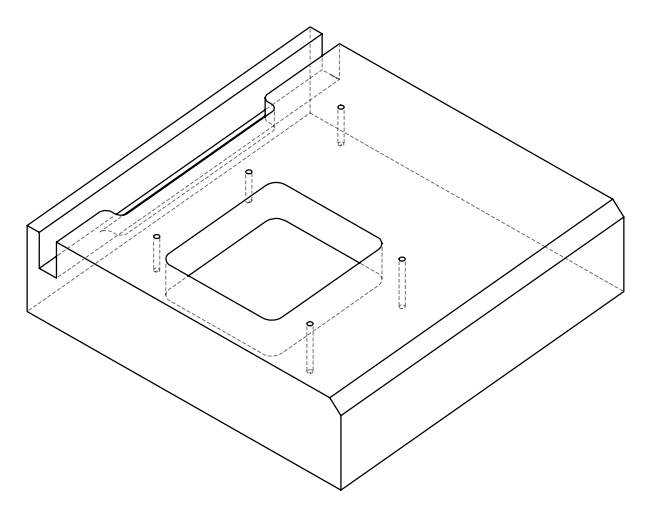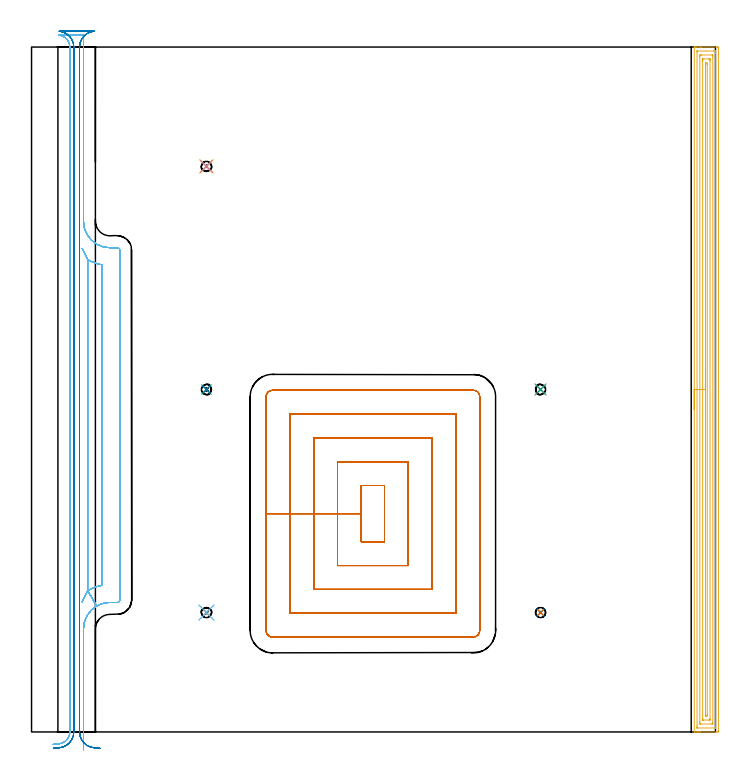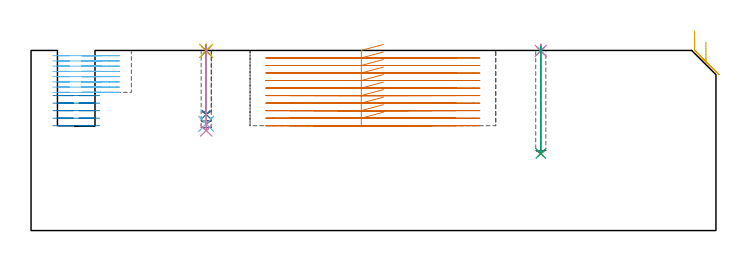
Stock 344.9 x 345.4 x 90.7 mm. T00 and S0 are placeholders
(PLAN: 14 operations, 4 tool changes, 70.5 min)
(1 SPOT_DRILL | STEP1POCKET | NXT0321_9005460120000 | 0.03 min | 1 mm3)
(2 SPOT_DRILL_1 | STEP1POCKET_1 | NXT0321_9005460120000 | 0.03 min | 0 mm3)
(3 SPOT_DRILL_2 | STEP1POCKET_2 | NXT0321_9005460120000 | 0.03 min | 1 mm3)
(4 SPOT_DRILL_3 | STEP1POCKET_3 | NXT0321_9005460120000 | 0.03 min | 0 mm3)
(5 SPOT_DRILL_4 | STEP1POCKET_4 | NXT0321_9005460120000 | 0.03 min | 0 mm3)
(6 DRILL_BLIND_HOLE_INTO_CENTER | STEP1POCKET | UGT0301_446 | 0.16 min | 725 mm3)
(7 DRILL_BLIND_HOLE_INTO_CENTER_1 | STEP1POCKET_1 | UGT0301_446 | 0.22 min | 1026 mm3)
(8 DRILL_BLIND_HOLE_INTO_CENTER_2 | STEP1POCKET_2 | UGT0301_446 | 0.14 min | 630 mm3)
(9 DRILL_BLIND_HOLE_INTO_CENTER_3 | STEP1POCKET_3 | UGT0301_446 | 0.22 min | 1028 mm3)
(10 DRILL_BLIND_HOLE_INTO_CENTER_4 | STEP1POCKET_4 | UGT0301_446 | 0.17 min | 793 mm3)
(11 AREA_MILL | FG_CHAMFER_SURFACE | UGT0205_001 | 14.02 min | 25708 mm3)
(12 MILL_OPEN_POCKET | POCKET_OPEN | NXT0201_011 | Follow Part, ap 3, ae 75% | 18.51 min | 211505 mm3)
(13 MILL_RECTANGULAR_POCKET | POCKET_RECTANGULAR_STRAIGHT | NXT0201_012 | Follow Part, ap 4, ae 75% | 29.2 min | 654199 mm3)
(14 MILL_RECTANGULAR_SLOT | SLOT_RECTANGULAR | NXT0201_012 | Follow Part, ap 4, ae 75% | 7.7 min | 109704 mm3)
(TOOL NXT0321_9005460120000 | NC Spot Drill, 142deg, 12mm, Carbide, Uncoated | D12 PA142 FL30 Z2)
(TOOL UGT0301_446 | Carbide Drill 5.1 mm | D5.1 PA118 FL52 Z2)
(TOOL UGT0205_001 | Chamfer Mill 20 x 3 x 45 deg. | D20 FL50 Z2)
(TOOL NXT0201_011 | ENDMILL 12mm [2P460-1200-NA 1630] | D12 FL38 Z6)
(TOOL NXT0201_012 | ENDMILL 16mm [2P460-1600-NA 1630] | D16 FL38 Z6)
(OP 1 SPOT_DRILL)
G17 G21 G94 G90
T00 M6
G54
G17 G0 G90 X88.2 Y60.2 S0 M3
G43 Z100.7 H0
G94 G81 G98 Z90.48 F250. R93.7
G80
M5
M2
(OP 2 SPOT_DRILL_1)
G17 G21 G94 G90
T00 M6
G54
G17 G0 G90 X256.7 Y60.2 S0 M3
G43 Z100.7 H0
G94 G81 G98 Z90.48 F250. R93.7
G80
M5
M2
(OP 3 SPOT_DRILL_2)
G17 G21 G94 G90
T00 M6
G54
G17 G0 G90 X88.2 Y172.7 S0 M3
G43 Z100.7 H0
G94 G81 G98 Z90.48 F250. R93.7
G80
M5
M2
(OP 4 SPOT_DRILL_3)
G17 G21 G94 G90
T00 M6
G54
G17 G0 G90 X256.7 Y172.7 S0 M3
G43 Z100.7 H0
G94 G81 G98 Z90.48 F250. R93.7
G80
M5
M2
(OP 5 SPOT_DRILL_4)
G17 G21 G94 G90
T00 M6
G54
G17 G0 G90 X88.2 Y285.2 S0 M3
G43 Z100.7 H0
G94 G81 G98 Z90.48 F250. R93.7
G80
M5
M2
(OP 6 DRILL_BLIND_HOLE_INTO_CENTER)
G17 G21 G94 G90
T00 M6
G54
G17 G0 G90 X88.2 Y60.2 S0 M3
G43 Z100.7 H0
G94 G81 G98 Z53.7 F250. R92.7
G80
M5
M2
(OP 7 DRILL_BLIND_HOLE_INTO_CENTER_1)
G17 G21 G94 G90
T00 M6
G54
G17 G0 G90 X256.7 Y60.2 S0 M3
G43 Z100.7 H0
G94 G81 G98 Z38.8 F250. R92.7
G80
M5
M2
(OP 8 DRILL_BLIND_HOLE_INTO_CENTER_2)
G17 G21 G94 G90
T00 M6
G54
G17 G0 G90 X88.2 Y172.7 S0 M3
G43 Z100.7 H0
G94 G81 G98 Z58.5 F250. R92.7
G80
M5
M2
(OP 9 DRILL_BLIND_HOLE_INTO_CENTER_3)
G17 G21 G94 G90
T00 M6
G54
G17 G0 G90 X256.7 Y172.7 S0 M3
G43 Z100.7 H0
G94 G81 G98 Z38.8 F250. R92.7
G80
M5
M2
(OP 10 DRILL_BLIND_HOLE_INTO_CENTER_4)
G17 G21 G94 G90
T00 M6
G54
G17 G0 G90 X88.2 Y285.2 S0 M3
G43 Z100.7 H0
G94 G81 G98 Z50.4 F250. R92.7
G80
M5
M2
(OP 11 AREA_MILL)
G17 G21 G94 G90
T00 M6
G54
G17 G0 G90 X334.2 Y162.7 S1061 M3
G43 Z100.7 H0
G94 G1 Y162.738 Z99.828 F250.
Y162.852 Z98.963
Y163.041 Z98.112
Y163.303 Z97.28
Y163.637 Z96.474
Y164.04 Z95.7
Y164.508 Z94.964
Y165.04 Z94.272
Y165.629 Z93.629
Y166.272 Z93.039
Y166.964 Z92.508
Y167.7 Z92.04
Y168.474 Z91.637
Y169.28 Z91.303
Y170.112 Z91.041
Y170.963 Z90.852
Y171.828 Z90.738
Y172.7 Z90.7
Y345.221
X334.202 Y345.39 Z90.688
X334.356 Y345.398 Z90.536
X334.517 Y345.4 Z90.383
X334.772 Z90.128
X335.474 Z89.421
X336.702 Z88.195
X337.229 Z87.666
X337.843 Z87.052
X345.74 Z79.157
X346.004 Y345.397 Z78.894
X346.392 Y345.39 Z78.505
X346.397 Y345.175 Z78.502
X346.399 Y344.774 Z78.501
X346.4 Y344.371 Z78.5
X346.399 Y0.626 Z78.501
X346.397 Y0.225 Z78.502
X346.392 Y0.01 Z78.505
X346.004 Y0.005 Z78.894
X345.39 Y0. Z79.508
X337.229 Z87.666
X336.702 Z88.195
X336.351 Z88.545
X335.824 Z89.072
X335.474 Z89.421
X334.517 Z90.383
X334.356 Y0.002 Z90.536
X334.202 Y0.01 Z90.688
X334.2 Y0.179 Z90.7
Y172.7
X335.614 Z89.286
X335.615 Y342.987 Z89.285
X335.619 Y343.361 Z89.281
X335.621 Y343.379 Z89.279
X335.632 Y343.39 Z89.268
X335.702 Y343.395 Z89.198
X335.81 Y343.399 Z89.09
X340.097 Y343.4 Z84.803
X343.843 Z81.057
X344.721 Z80.179
X344.913 Y343.398 Z79.987
X344.947 Y343.395 Z79.953
X344.978 Y343.39 Z79.922
X344.98 Y343.346 Z79.92
X344.985 Y343.131 Z79.915
Y342.987
X344.986 Y342.236 Z79.914
X344.985 Y2.413 Z79.915
X344.981 Y2.039 Z79.919
X344.979 Y2.021 Z79.921
X344.968 Y2.01 Z79.932
X344.898 Y2.005 Z80.002
X344.79 Y2.001 Z80.11
X335.879 Y2. Z89.021
X335.687 Y2.002 Z89.213
X335.653 Y2.005 Z89.247
X335.622 Y2.01 Z89.278
X335.62 Y2.054 Z89.28
X335.615 Y2.269 Z89.285
Y2.413
X335.614 Y3.164 Z89.286
Y172.7
X337.028 Z87.872
X337.029 Y340.508 Z87.871
X337.035 Y341.199 Z87.865
X337.038 Y341.393 Z87.862
X337.229 Y341.396 Z87.671
X337.909 Y341.4 Z86.991
X343.174 Y341.399 Z81.726
X343.371 Y341.396 Z81.529
X343.562 Y341.39 Z81.338
X343.567 Y341.199 Z81.333
X343.57 Y340.996 Z81.33
X343.572 Y340.305 Z81.328
X343.571 Y4.891 Z81.329
X343.565 Y4.201 Z81.335
X343.562 Y4.007 Z81.338
X343.371 Y4.004 Z81.529
X342.691 Y4. Z82.209
X337.426 Y4.001 Z87.474
X337.229 Y4.004 Z87.671
X337.038 Y4.01 Z87.862
X337.033 Y4.201 Z87.867
X337.03 Y4.404 Z87.87
X337.029 Y5.095 Z87.871
X337.028 Y172.7 Z87.872
X338.443 Z86.457
Y338.517
X338.444 Y339.067 Z86.456
X338.446 Y339.252 Z86.454
X338.45 Y339.389 Z86.45
X338.551 Y339.392 Z86.349
X338.995 Y339.4 Z85.905
X341.627 Z83.273
X342.048 Y339.393 Z82.852
X342.148 Y339.39 Z82.752
X342.152 Y339.324 Z82.748
X342.155 Y339.254 Z82.745
X342.157 Y338.86 Z82.743
Y338.517
Y6.883
X342.156 Y6.333 Z82.744
X342.154 Y6.148 Z82.746
X342.15 Y6.011 Z82.75
X342.049 Y6.008 Z82.851
X341.605 Y6. Z83.295
X338.973 Z85.927
X338.552 Y6.007 Z86.348
X338.453 Y6.01 Z86.447
X338.448 Y6.076 Z86.452
X338.445 Y6.146 Z86.455
X338.443 Y6.54 Z86.457
Y172.7
X339.857 Z85.043
Y336.729
X339.861 Y337.39 Z85.039
X340.086 Y337.395 Z84.814
X340.739 Y337.39 Z84.161
X340.743 Y336.729 Z84.157
Y8.671
X340.739 Y8.01 Z84.161
X340.514 Y8.005 Z84.386
X339.861 Y8.01 Z85.039
X339.857 Y8.671 Z85.043
Y8.675
Y172.7
Y173.572 Z85.081
Y174.436 Z85.195
Y175.288 Z85.384
Y176.12 Z85.646
Y176.926 Z85.98
Y177.7 Z86.383
Y178.436 Z86.852
Y179.128 Z87.383
Y179.771 Z87.972
Y180.36 Z88.615
Y180.892 Z89.307
Y181.36 Z90.043
Y181.763 Z90.817
Y182.097 Z91.623
Y182.359 Z92.455
Y182.548 Z93.307
Y182.662 Z94.172
Y182.7 Z95.043
G0 Z100.7
M5
M2
(OP 12 MILL_OPEN_POCKET)
G17 G21 G94 G90
T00 M6
G54
G17 G0 G90 X26.2 Y-9. S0 M3
G43 Z100.7 H1
Z88.062
G94 G1 Y-6. F250.
Y52. F500.
G2 X32.82 Y63.501 R13.3
G1 X28.3 Y71.283
G2 X35.5 Y73.938 R22.3
G1 Y235.562
G2 X28.3 Y238.217 R22.3
G1 X25.518 Y243.864
X28.3 Y238.217
Y71.283
X25.518 Y65.636
X28.3 Y71.283
X32.82 Y63.501
G2 X39.5 Y65.3 R13.3
G1 X43.2
G3 X44.5 Y66.6 R1.3
G1 Y242.9
G3 X43.2 Y244.2 R1.3
G1 X39.5
G2 X26.2 Y257.5 R13.3
G1 Y351.4
X13.899
Y351.37
G2 X19.3 Y345.4 R6.
G1 Y0.
G2 X13.899 Y-5.97 R6.
G1 X10.914 Y-6.27 F250.
G0 X26.2 Y-9. Z85.425
G1 Y-6.
Y52. F500.
G2 X32.82 Y63.501 R13.3
G1 X28.3 Y71.283
G2 X35.5 Y73.938 R22.3
G1 Y235.562
G2 X28.3 Y238.217 R22.3
G1 X25.518 Y243.864
X28.3 Y238.217
Y71.283
X25.518 Y65.636
X28.3 Y71.283
X32.82 Y63.501
G2 X39.5 Y65.3 R13.3
G1 X43.2
G3 X44.5 Y66.6 R1.3
G1 Y242.9
G3 X43.2 Y244.2 R1.3
G1 X39.5
G2 X26.2 Y257.5 R13.3
G1 Y351.4
X13.899
Y351.37
G2 X19.3 Y345.4 R6.
G1 Y0.
G2 X13.899 Y-5.97 R6.
G1 X10.914 Y-6.27 F250.
G0 X26.2 Y-9. Z82.787
G1 Y-6.
Y52. F500.
G2 X32.82 Y63.501 R13.3
G1 X28.3 Y71.283
G2 X35.5 Y73.938 R22.3
G1 Y235.562
G2 X28.3 Y238.217 R22.3
G1 X25.518 Y243.864
X28.3 Y238.217
Y71.283
X25.518 Y65.636
X28.3 Y71.283
X32.82 Y63.501
G2 X39.5 Y65.3 R13.3
G1 X43.2
G3 X44.5 Y66.6 R1.3
G1 Y242.9
G3 X43.2 Y244.2 R1.3
G1 X39.5
G2 X26.2 Y257.5 R13.3
G1 Y351.4
X13.899
Y351.37
G2 X19.3 Y345.4 R6.
G1 Y0.
G2 X13.899 Y-5.97 R6.
G1 X10.914 Y-6.27 F250.
G0 X26.2 Y-9. Z80.15
G1 Y-6.
Y52. F500.
G2 X32.82 Y63.501 R13.3
G1 X28.3 Y71.283
G2 X35.5 Y73.938 R22.3
G1 Y235.562
G2 X28.3 Y238.217 R22.3
G1 X25.518 Y243.864
X28.3 Y238.217
Y71.283
X25.518 Y65.636
X28.3 Y71.283
X32.82 Y63.501
G2 X39.5 Y65.3 R13.3
G1 X43.2
G3 X44.5 Y66.6 R1.3
G1 Y242.9
G3 X43.2 Y244.2 R1.3
G1 X39.5
G2 X26.2 Y257.5 R13.3
G1 Y351.4
X13.899
Y351.37
G2 X19.3 Y345.4 R6.
G1 Y0.
G2 X13.899 Y-5.97 R6.
G1 X10.914 Y-6.27 F250.
G0 X26.2 Y-9. Z77.512
G1 Y-6.
Y52. F500.
G2 X32.82 Y63.501 R13.3
G1 X28.3 Y71.283
G2 X35.5 Y73.938 R22.3
G1 Y235.562
G2 X28.3 Y238.217 R22.3
G1 X25.518 Y243.864
X28.3 Y238.217
Y71.283
X25.518 Y65.636
X28.3 Y71.283
X32.82 Y63.501
G2 X39.5 Y65.3 R13.3
G1 X43.2
G3 X44.5 Y66.6 R1.3
G1 Y242.9
G3 X43.2 Y244.2 R1.3
G1 X39.5
G2 X26.2 Y257.5 R13.3
G1 Y351.4
X13.899
Y351.37
G2 X19.3 Y345.4 R6.
G1 Y0.
G2 X13.899 Y-5.97 R6.
G1 X10.914 Y-6.27 F250.
G0 X26.2 Y-9. Z74.875
G1 Y-6.
Y52. F500.
G2 X32.82 Y63.501 R13.3
G1 X28.3 Y71.283
G2 X35.5 Y73.938 R22.3
G1 Y235.562
G2 X28.3 Y238.217 R22.3
G1 X25.518 Y243.864
X28.3 Y238.217
Y71.283
X25.518 Y65.636
X28.3 Y71.283
X32.82 Y63.501
G2 X39.5 Y65.3 R13.3
G1 X43.2
G3 X44.5 Y66.6 R1.3
G1 Y242.9
G3 X43.2 Y244.2 R1.3
G1 X39.5
G2 X26.2 Y257.5 R13.3
G1 Y351.4
X13.899
Y351.37
G2 X19.3 Y345.4 R6.
G1 Y0.
G2 X13.899 Y-5.97 R6.
G1 X10.914 Y-6.27 F250.
G0 X26.2 Y-9. Z72.237
G1 Y-6.
Y52. F500.
G2 X32.82 Y63.501 R13.3
G1 X28.3 Y71.283
G2 X35.5 Y73.938 R22.3
G1 Y235.562
G2 X28.3 Y238.217 R22.3
G1 X25.518 Y243.864
X28.3 Y238.217
Y71.283
X25.518 Y65.636
X28.3 Y71.283
X32.82 Y63.501
G2 X39.5 Y65.3 R13.3
G1 X43.2
G3 X44.5 Y66.6 R1.3
G1 Y242.9
G3 X43.2 Y244.2 R1.3
G1 X39.5
G2 X26.2 Y257.5 R13.3
G1 Y351.4
X13.899
Y351.37
G2 X19.3 Y345.4 R6.
G1 Y0.
G2 X13.899 Y-5.97 R6.
G1 X10.914 Y-6.27 F250.
G0 X26.2 Y-9. Z69.6
G1 Y-6.
Y52. F500.
G2 X32.82 Y63.501 R13.3
G1 X28.3 Y71.283
G2 X35.5 Y73.938 R22.3
G1 Y235.562
G2 X28.3 Y238.217 R22.3
G1 X25.518 Y243.864
X28.3 Y238.217
Y71.283
X25.518 Y65.636
X28.3 Y71.283
X32.82 Y63.501
G2 X39.5 Y65.3 R13.3
G1 X43.2
G3 X44.5 Y66.6 R1.3
G1 Y242.9
G3 X43.2 Y244.2 R1.3
G1 X39.5
G2 X26.2 Y257.5 R13.3
G1 Y351.4
X13.899
Y351.37
G2 X19.3 Y345.4 R6.
G1 Y0.
G2 X13.899 Y-5.97 R6.
G1 X10.914 Y-6.27 F250.
G0 Z100.7
M5
M2
(OP 13 MILL_RECTANGULAR_POCKET)
G17 G21 G94 G90
T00 M6
G54
G17 G0 G90 X177.441 Y124.3 S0 M3
G43 Z100.7 H1
Z93.7
G94 G1 X166.3 Z90.715 F250.
Y110.1 Z86.91
Y95.9 F500.
X178.
Y124.3
X166.3
Y110.1
X154.3
Y83.9
X190.
Y136.3
X154.3
Y110.1
X142.3
Y71.9
X202.
Y148.3
X142.3
Y110.1
X130.3
Y59.9
X214.
Y160.3
X130.3
Y110.1
X118.3
Y51.1
G3 X121.5 Y47.9 R3.2
G1 X222.8
G3 X226. Y51.1 R3.2
G1 Y169.1
G3 X222.8 Y172.3 R3.2
G1 X121.5
G3 X118.3 Y169.1 R3.2
G1 Y110.1
Y109.1
G0 X177.441 Y124.3 Z89.91
G1 X166.3 Z86.925 F250.
Y110.1 Z83.12
Y95.9 F500.
X178.
Y124.3
X166.3
Y110.1
X154.3
Y83.9
X190.
Y136.3
X154.3
Y110.1
X142.3
Y71.9
X202.
Y148.3
X142.3
Y110.1
X130.3
Y59.9
X214.
Y160.3
X130.3
Y110.1
X118.3
Y51.1
G3 X121.5 Y47.9 R3.2
G1 X222.8
G3 X226. Y51.1 R3.2
G1 Y169.1
G3 X222.8 Y172.3 R3.2
G1 X121.5
G3 X118.3 Y169.1 R3.2
G1 Y110.1
Y109.1
G0 X177.441 Y124.3 Z86.12
G1 X166.3 Z83.135 F250.
Y110.1 Z79.33
Y95.9 F500.
X178.
Y124.3
X166.3
Y110.1
X154.3
Y83.9
X190.
Y136.3
X154.3
Y110.1
X142.3
Y71.9
X202.
Y148.3
X142.3
Y110.1
X130.3
Y59.9
X214.
Y160.3
X130.3
Y110.1
X118.3
Y51.1
G3 X121.5 Y47.9 R3.2
G1 X222.8
G3 X226. Y51.1 R3.2
G1 Y169.1
G3 X222.8 Y172.3 R3.2
G1 X121.5
G3 X118.3 Y169.1 R3.2
G1 Y110.1
Y109.1
G0 X177.441 Y124.3 Z82.33
G1 X166.3 Z79.345 F250.
Y110.1 Z75.54
Y95.9 F500.
X178.
Y124.3
X166.3
Y110.1
X154.3
Y83.9
X190.
Y136.3
X154.3
Y110.1
X142.3
Y71.9
X202.
Y148.3
X142.3
Y110.1
X130.3
Y59.9
X214.
Y160.3
X130.3
Y110.1
X118.3
Y51.1
G3 X121.5 Y47.9 R3.2
G1 X222.8
G3 X226. Y51.1 R3.2
G1 Y169.1
G3 X222.8 Y172.3 R3.2
G1 X121.5
G3 X118.3 Y169.1 R3.2
G1 Y110.1
Y109.1
G0 X177.441 Y124.3 Z78.54
G1 X166.3 Z75.555 F250.
Y110.1 Z71.75
Y95.9 F500.
X178.
Y124.3
X166.3
Y110.1
X154.3
Y83.9
X190.
Y136.3
X154.3
Y110.1
X142.3
Y71.9
X202.
Y148.3
X142.3
Y110.1
X130.3
Y59.9
X214.
Y160.3
X130.3
Y110.1
X118.3
Y51.1
G3 X121.5 Y47.9 R3.2
G1 X222.8
G3 X226. Y51.1 R3.2
G1 Y169.1
G3 X222.8 Y172.3 R3.2
G1 X121.5
G3 X118.3 Y169.1 R3.2
G1 Y110.1
Y109.1
G0 X177.441 Y124.3 Z74.75
G1 X166.3 Z71.765 F250.
Y110.1 Z67.96
Y95.9 F500.
X178.
Y124.3
X166.3
Y110.1
X154.3
Y83.9
X190.
Y136.3
X154.3
Y110.1
X142.3
Y71.9
X202.
Y148.3
X142.3
Y110.1
X130.3
Y59.9
X214.
Y160.3
X130.3
Y110.1
X118.3
Y51.1
G3 X121.5 Y47.9 R3.2
G1 X222.8
G3 X226. Y51.1 R3.2
G1 Y169.1
G3 X222.8 Y172.3 R3.2
G1 X121.5
G3 X118.3 Y169.1 R3.2
G1 Y110.1
Y109.1
G0 X177.441 Y124.3 Z70.96
G1 X166.3 Z67.975 F250.
Y110.1 Z64.17
Y95.9 F500.
X178.
Y124.3
X166.3
Y110.1
X154.3
Y83.9
X190.
Y136.3
X154.3
Y110.1
X142.3
Y71.9
X202.
Y148.3
X142.3
Y110.1
X130.3
Y59.9
X214.
Y160.3
X130.3
Y110.1
X118.3
Y51.1
G3 X121.5 Y47.9 R3.2
G1 X222.8
G3 X226. Y51.1 R3.2
G1 Y169.1
G3 X222.8 Y172.3 R3.2
G1 X121.5
G3 X118.3 Y169.1 R3.2
G1 Y110.1
Y109.1
G0 X177.441 Y124.3 Z67.17
G1 X166.3 Z64.185 F250.
Y110.1 Z60.38
Y95.9 F500.
X178.
Y124.3
X166.3
Y110.1
X154.3
Y83.9
X190.
Y136.3
X154.3
Y110.1
X142.3
Y71.9
X202.
Y148.3
X142.3
Y110.1
X130.3
Y59.9
X214.
Y160.3
X130.3
Y110.1
X118.3
Y51.1
G3 X121.5 Y47.9 R3.2
G1 X222.8
G3 X226. Y51.1 R3.2
G1 Y169.1
G3 X222.8 Y172.3 R3.2
G1 X121.5
G3 X118.3 Y169.1 R3.2
G1 Y110.1
Y109.1
G0 X177.441 Y124.3 Z63.38
G1 X166.3 Z60.395 F250.
Y110.1 Z56.59
Y95.9 F500.
X178.
Y124.3
X166.3
Y110.1
X154.3
Y83.9
X190.
Y136.3
X154.3
Y110.1
X142.3
Y71.9
X202.
Y148.3
X142.3
Y110.1
X130.3
Y59.9
X214.
Y160.3
X130.3
Y110.1
X118.3
Y51.1
G3 X121.5 Y47.9 R3.2
G1 X222.8
G3 X226. Y51.1 R3.2
G1 Y169.1
G3 X222.8 Y172.3 R3.2
G1 X121.5
G3 X118.3 Y169.1 R3.2
G1 Y110.1
Y109.1
G0 X177.441 Y124.3 Z59.59
G1 X166.3 Z56.605 F250.
Y110.1 Z52.8
Y95.9 F500.
X178.
Y124.3
X166.3
Y110.1
X154.3
Y83.9
X190.
Y136.3
X154.3
Y110.1
X142.3
Y71.9
X202.
Y148.3
X142.3
Y110.1
X130.3
Y59.9
X214.
Y160.3
X130.3
Y110.1
X118.3
Y51.1
G3 X121.5 Y47.9 R3.2
G1 X222.8
G3 X226. Y51.1 R3.2
G1 Y169.1
G3 X222.8 Y172.3 R3.2
G1 X121.5
G3 X118.3 Y169.1 R3.2
G1 Y110.1
Y109.1
G0 Z100.7
M5
M2
(OP 14 MILL_RECTANGULAR_SLOT)
G17 G21 G94 G90
T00 M6
G54
G17 G0 G90 X34.497 Y-8.23 S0 M3
G43 Z100.7 H1
Z67.96
G94 G1 X31.508 Y-7.97 F250.
G2 X24.2 Y0. R8. F500.
G1 Y345.4
G2 X31.508 Y353.37 R8.
G1 Y353.4
X13.992
Y353.37
G2 X21.3 Y345.4 R8.
G1 Y0.
G2 X13.992 Y-7.97 R8.
G1 X11.003 Y-8.23 F250.
G0 X34.497 Z64.17
G1 X31.508 Y-7.97
G2 X24.2 Y0. R8. F500.
G1 Y345.4
G2 X31.508 Y353.37 R8.
G1 Y353.4
X13.992
Y353.37
G2 X21.3 Y345.4 R8.
G1 Y0.
G2 X13.992 Y-7.97 R8.
G1 X11.003 Y-8.23 F250.
G0 X34.497 Z60.38
G1 X31.508 Y-7.97
G2 X24.2 Y0. R8. F500.
G1 Y345.4
G2 X31.508 Y353.37 R8.
G1 Y353.4
X13.992
Y353.37
G2 X21.3 Y345.4 R8.
G1 Y0.
G2 X13.992 Y-7.97 R8.
G1 X11.003 Y-8.23 F250.
G0 X34.497 Z56.59
G1 X31.508 Y-7.97
G2 X24.2 Y0. R8. F500.
G1 Y345.4
G2 X31.508 Y353.37 R8.
G1 Y353.4
X13.992
Y353.37
G2 X21.3 Y345.4 R8.
G1 Y0.
G2 X13.992 Y-7.97 R8.
G1 X11.003 Y-8.23 F250.
G0 X34.497 Z52.8
G1 X31.508 Y-7.97
G2 X24.2 Y0. R8. F500.
G1 Y345.4
G2 X31.508 Y353.37 R8.
G1 Y353.4
X13.992
Y353.37
G2 X21.3 Y345.4 R8.
G1 Y0.
G2 X13.992 Y-7.97 R8.
G1 X11.003 Y-8.23 F250.
G0 Z100.7
M5
M2
